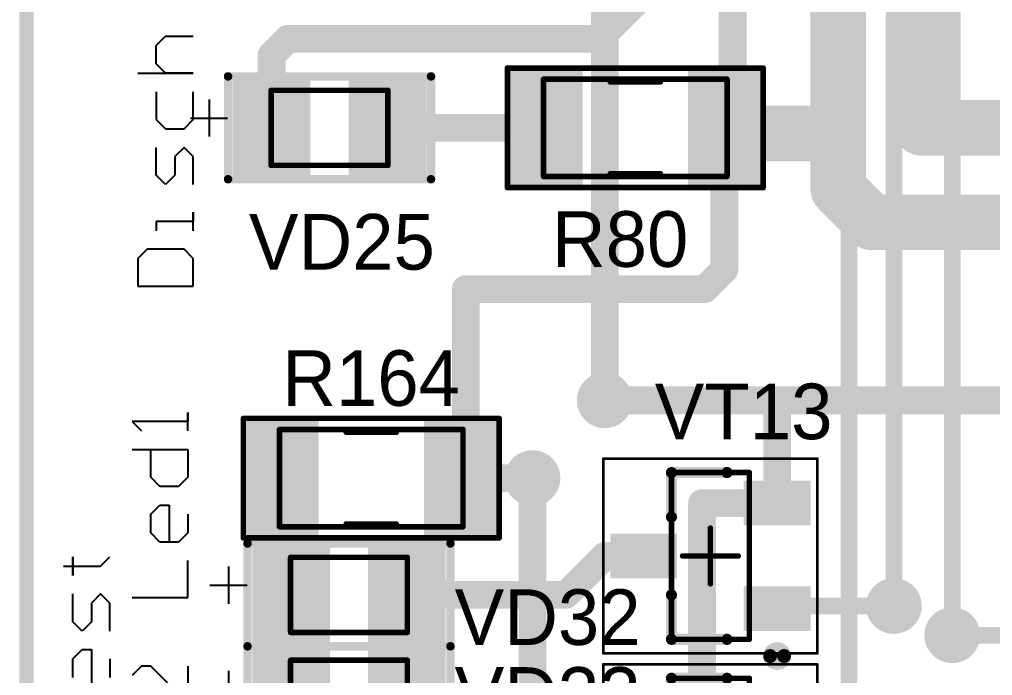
# Model space of a CAD drawing. Header units: millimetres. Extents: x 29 to 180, y 30 to 200.
# Drawn here: x 29.87 to 47.38, y 89.25 to 101.05 of the extents above; entities that cross this region are included whole.
import ezdxf

# ---------------------------------------------------------------- set-up
doc = ezdxf.new("R2010")
doc.units = ezdxf.units.MM
for name, color, linetype in [('BottomLayer', 5, 'Continuous'), ('BottomSolder', 6, 'Continuous'), ('Mechanical1', 6, 'Continuous'), ('Mechanical13', 56, 'Continuous'), ('Mechanical15', 56, 'Continuous'), ('MultiLayer', 9, 'Continuous'), ('TopLayer', 1, 'Continuous'), ('TopOverlay', 2, 'Continuous'), ('TopPaste', 8, 'Continuous'), ('TopSolder', 216, 'Continuous'), ('ViaHoleLayer', 16, 'Continuous')]:
    doc.layers.add(name, color=color, linetype=linetype)

# ---------------------------------------------------------------- blocks, each defined once
blk = doc.blocks.new('SMD_R_1206_489')
at = {"layer": 'Mechanical13', "const_width": 0.1}
for points in [[(-1.65, 0.875), (1.65, 0.875)], [(-1.65, -0.875), (-1.65, 0.875)], [(1.65, -0.875), (1.65, 0.875)], [(-1.65, -0.875), (1.65, -0.875)]]:
    blk.add_lwpolyline(points, dxfattribs=at)
at = {"layer": 'Mechanical13', "const_width": 0.05}
for points in [[(-1.675, 0.875, 1), (-1.625, 0.875, 1)], [(-1.675, 0.875, 1), (-1.625, 0.875, 1)], [(1.625, 0.875, 1), (1.675, 0.875, 1)], [(1.625, 0.875, 1), (1.675, 0.875, 1)], [(-1.675, -0.875, 1), (-1.625, -0.875, 1)], [(-1.675, -0.875, 1), (-1.625, -0.875, 1)], [(1.625, -0.875, 1), (1.675, -0.875, 1)], [(1.625, -0.875, 1), (1.675, -0.875, 1)]]:
    blk.add_lwpolyline(points, format="xyb", close=True, dxfattribs=at)
at = {"layer": 'Mechanical15', "const_width": 0.05}
for points in [[(-2.325, 1.075), (2.3, 1.075)], [(-2.325, -1.075), (-2.325, 1.075)], [(2.3, -1.075), (2.3, 1.075)], [(-2.325, -1.075), (2.3, -1.075)]]:
    blk.add_lwpolyline(points, dxfattribs=at)
at = {"layer": 'Mechanical15', "const_width": 0.025}
for points in [[(-2.337, 1.075, 1), (-2.312, 1.075, 1)], [(-2.337, 1.075, 1), (-2.312, 1.075, 1)], [(2.288, 1.075, 1), (2.312, 1.075, 1)], [(2.288, 1.075, 1), (2.312, 1.075, 1)], [(-2.337, -1.075, 1), (-2.312, -1.075, 1)], [(-2.337, -1.075, 1), (-2.312, -1.075, 1)], [(2.288, -1.075, 1), (2.312, -1.075, 1)], [(2.288, -1.075, 1), (2.312, -1.075, 1)]]:
    blk.add_lwpolyline(points, format="xyb", close=True, dxfattribs=at)
at = {"layer": 'TopLayer'}
for points in [[(-1.05, -0.925), (-1.05, 0.925), (-2.15, -0.925), (-2.15, 0.925)], [(2.15, -0.925), (2.15, 0.925), (1.05, -0.925), (1.05, 0.925)]]:
    blk.add_solid(points, dxfattribs=at)
at = {"layer": 'TopOverlay', "const_width": 0.1}
for points in [[(-2.3, 1.075), (2.3, 1.075)], [(-2.3, -1.075), (-2.3, 1.075)], [(2.3, -1.075), (2.3, 1.075)], [(-0.45, 0.825), (0.45, 0.825)], [(-0.45, -0.825), (0.45, -0.825)], [(-2.3, -1.075), (2.3, -1.075)]]:
    blk.add_lwpolyline(points, dxfattribs=at)
at = {"layer": 'TopOverlay', "const_width": 0.05}
for points in [[(-2.325, 1.075, 1), (-2.275, 1.075, 1)], [(-2.325, 1.075, 1), (-2.275, 1.075, 1)], [(2.275, 1.075, 1), (2.325, 1.075, 1)], [(2.275, 1.075, 1), (2.325, 1.075, 1)], [(-0.475, 0.825, 1), (-0.425, 0.825, 1)], [(0.425, 0.825, 1), (0.475, 0.825, 1)], [(-0.475, -0.825, 1), (-0.425, -0.825, 1)], [(0.425, -0.825, 1), (0.475, -0.825, 1)], [(-2.325, -1.075, 1), (-2.275, -1.075, 1)], [(-2.325, -1.075, 1), (-2.275, -1.075, 1)], [(2.275, -1.075, 1), (2.325, -1.075, 1)], [(2.275, -1.075, 1), (2.325, -1.075, 1)]]:
    blk.add_lwpolyline(points, format="xyb", close=True, dxfattribs=at)
at = {"layer": 'TopPaste'}
for points in [[(-1.05, -0.925), (-1.05, 0.925), (-2.15, -0.925), (-2.15, 0.925)], [(2.15, -0.925), (2.15, 0.925), (1.05, -0.925), (1.05, 0.925)]]:
    blk.add_solid(points, dxfattribs=at)
at = {"layer": 'TopSolder'}
for points in [[(-0.948, -1.027), (-0.948, 1.027), (-2.252, -1.027), (-2.252, 1.027)], [(2.252, -1.027), (2.252, 1.027), (0.948, -1.027), (0.948, 1.027)]]:
    blk.add_solid(points, dxfattribs=at)
blk = doc.blocks.new('SMD_R_1206_534')
at = {"layer": 'Mechanical13', "const_width": 0.1}
for points in [[(-1.65, 0.875), (1.65, 0.875)], [(-1.65, -0.875), (-1.65, 0.875)], [(1.65, -0.875), (1.65, 0.875)], [(-1.65, -0.875), (1.65, -0.875)]]:
    blk.add_lwpolyline(points, dxfattribs=at)
at = {"layer": 'Mechanical13', "const_width": 0.05}
for points in [[(-1.675, 0.875, 1), (-1.625, 0.875, 1)], [(-1.675, 0.875, 1), (-1.625, 0.875, 1)], [(1.625, 0.875, 1), (1.675, 0.875, 1)], [(1.625, 0.875, 1), (1.675, 0.875, 1)], [(-1.675, -0.875, 1), (-1.625, -0.875, 1)], [(-1.675, -0.875, 1), (-1.625, -0.875, 1)], [(1.625, -0.875, 1), (1.675, -0.875, 1)], [(1.625, -0.875, 1), (1.675, -0.875, 1)]]:
    blk.add_lwpolyline(points, format="xyb", close=True, dxfattribs=at)
at = {"layer": 'Mechanical15', "const_width": 0.05}
for points in [[(-2.325, 1.075), (2.3, 1.075)], [(-2.325, -1.075), (-2.325, 1.075)], [(2.3, -1.075), (2.3, 1.075)], [(-2.325, -1.075), (2.3, -1.075)]]:
    blk.add_lwpolyline(points, dxfattribs=at)
at = {"layer": 'Mechanical15', "const_width": 0.025}
for points in [[(-2.337, 1.075, 1), (-2.312, 1.075, 1)], [(-2.337, 1.075, 1), (-2.312, 1.075, 1)], [(2.288, 1.075, 1), (2.312, 1.075, 1)], [(2.288, 1.075, 1), (2.312, 1.075, 1)], [(-2.337, -1.075, 1), (-2.312, -1.075, 1)], [(-2.337, -1.075, 1), (-2.312, -1.075, 1)], [(2.288, -1.075, 1), (2.312, -1.075, 1)], [(2.288, -1.075, 1), (2.312, -1.075, 1)]]:
    blk.add_lwpolyline(points, format="xyb", close=True, dxfattribs=at)
at = {"layer": 'TopLayer'}
for points in [[(-1.05, -0.925), (-1.05, 0.925), (-2.15, -0.925), (-2.15, 0.925)], [(2.15, -0.925), (2.15, 0.925), (1.05, -0.925), (1.05, 0.925)]]:
    blk.add_solid(points, dxfattribs=at)
at = {"layer": 'TopOverlay', "const_width": 0.1}
for points in [[(-2.3, 1.075), (2.3, 1.075)], [(-2.3, -1.075), (-2.3, 1.075)], [(2.3, -1.075), (2.3, 1.075)], [(-0.45, 0.825), (0.45, 0.825)], [(-0.45, -0.825), (0.45, -0.825)], [(-2.3, -1.075), (2.3, -1.075)]]:
    blk.add_lwpolyline(points, dxfattribs=at)
at = {"layer": 'TopOverlay', "const_width": 0.05}
for points in [[(-2.325, 1.075, 1), (-2.275, 1.075, 1)], [(-2.325, 1.075, 1), (-2.275, 1.075, 1)], [(2.275, 1.075, 1), (2.325, 1.075, 1)], [(2.275, 1.075, 1), (2.325, 1.075, 1)], [(-0.475, 0.825, 1), (-0.425, 0.825, 1)], [(0.425, 0.825, 1), (0.475, 0.825, 1)], [(-0.475, -0.825, 1), (-0.425, -0.825, 1)], [(0.425, -0.825, 1), (0.475, -0.825, 1)], [(-2.325, -1.075, 1), (-2.275, -1.075, 1)], [(-2.325, -1.075, 1), (-2.275, -1.075, 1)], [(2.275, -1.075, 1), (2.325, -1.075, 1)], [(2.275, -1.075, 1), (2.325, -1.075, 1)]]:
    blk.add_lwpolyline(points, format="xyb", close=True, dxfattribs=at)
at = {"layer": 'TopPaste'}
for points in [[(-1.05, -0.925), (-1.05, 0.925), (-2.15, -0.925), (-2.15, 0.925)], [(2.15, -0.925), (2.15, 0.925), (1.05, -0.925), (1.05, 0.925)]]:
    blk.add_solid(points, dxfattribs=at)
at = {"layer": 'TopSolder'}
for points in [[(-0.948, -1.027), (-0.948, 1.027), (-2.252, -1.027), (-2.252, 1.027)], [(2.252, -1.027), (2.252, 1.027), (0.948, -1.027), (0.948, 1.027)]]:
    blk.add_solid(points, dxfattribs=at)
blk = doc.blocks.new('SMD_LED_LL_RED_546')
at = {"layer": 'Mechanical13', "const_width": 0.1}
for points in [[(-1.05, 0.675), (1.05, 0.675)], [(-1.05, -0.675), (-1.05, 0.675)], [(1.05, -0.675), (1.05, 0.675)], [(-1.05, -0.675), (1.05, -0.675)]]:
    blk.add_lwpolyline(points, dxfattribs=at)
at = {"layer": 'Mechanical13', "const_width": 0.05}
for points in [[(-1.075, 0.675, 1), (-1.025, 0.675, 1)], [(-1.075, 0.675, 1), (-1.025, 0.675, 1)], [(1.025, 0.675, 1), (1.075, 0.675, 1)], [(1.025, 0.675, 1), (1.075, 0.675, 1)], [(-1.075, -0.675, 1), (-1.025, -0.675, 1)], [(-1.075, -0.675, 1), (-1.025, -0.675, 1)], [(1.025, -0.675, 1), (1.075, -0.675, 1)], [(1.025, -0.675, 1), (1.075, -0.675, 1)]]:
    blk.add_lwpolyline(points, format="xyb", close=True, dxfattribs=at)
at = {"layer": 'TopLayer'}
for points in [[(-0.445, -0.749), (-0.445, 0.749), (-1.638, -0.749), (-1.638, 0.749)], [(1.638, -0.749), (1.638, 0.749), (0.445, -0.749), (0.445, 0.749)]]:
    blk.add_solid(points, dxfattribs=at)
at = {"layer": 'TopOverlay'}
for p, q in [((-2.167, 0.508), (-2.167, -0.158)), ((-2.5, 0.175), (-1.834, 0.175))]:
    blk.add_line(p, q, dxfattribs=at)
at = {"layer": 'TopOverlay', "const_width": 0.152}
for points in [[(-1.825, -0.925), (-1.825, 0.925)], [(-1.825, 0.925), (1.825, 0.925)], [(1.825, -0.925), (1.825, 0.925)], [(-1.825, -0.925), (1.825, -0.925)]]:
    blk.add_lwpolyline(points, dxfattribs=at)
at = {"layer": 'TopOverlay', "const_width": 0.0762}
for points in [[(-1.863, 0.925, 1), (-1.787, 0.925, 1)], [(-1.863, 0.925, 1), (-1.787, 0.925, 1)], [(1.787, 0.925, 1), (1.863, 0.925, 1)], [(1.787, 0.925, 1), (1.863, 0.925, 1)], [(-1.863, -0.925, 1), (-1.787, -0.925, 1)], [(-1.863, -0.925, 1), (-1.787, -0.925, 1)], [(1.787, -0.925, 1), (1.863, -0.925, 1)], [(1.787, -0.925, 1), (1.863, -0.925, 1)]]:
    blk.add_lwpolyline(points, format="xyb", close=True, dxfattribs=at)
at = {"layer": 'TopPaste'}
for points in [[(-0.445, -0.749), (-0.445, 0.749), (-1.638, -0.749), (-1.638, 0.749)], [(1.638, -0.749), (1.638, 0.749), (0.445, -0.749), (0.445, 0.749)]]:
    blk.add_solid(points, dxfattribs=at)
at = {"layer": 'TopSolder'}
for points in [[(-0.343, -0.851), (-0.343, 0.851), (-1.74, -0.851), (-1.74, 0.851)], [(1.74, -0.851), (1.74, 0.851), (0.343, -0.851), (0.343, 0.851)]]:
    blk.add_solid(points, dxfattribs=at)
blk = doc.blocks.new('SMD_LED_LL_GREEN_547')
at = {"layer": 'Mechanical13', "const_width": 0.1}
for points in [[(-1.05, 0.675), (1.05, 0.675)], [(-1.05, -0.675), (-1.05, 0.675)], [(1.05, -0.675), (1.05, 0.675)], [(-1.05, -0.675), (1.05, -0.675)]]:
    blk.add_lwpolyline(points, dxfattribs=at)
at = {"layer": 'Mechanical13', "const_width": 0.05}
for points in [[(-1.075, 0.675, 1), (-1.025, 0.675, 1)], [(-1.075, 0.675, 1), (-1.025, 0.675, 1)], [(1.025, 0.675, 1), (1.075, 0.675, 1)], [(1.025, 0.675, 1), (1.075, 0.675, 1)], [(-1.075, -0.675, 1), (-1.025, -0.675, 1)], [(-1.075, -0.675, 1), (-1.025, -0.675, 1)], [(1.025, -0.675, 1), (1.075, -0.675, 1)], [(1.025, -0.675, 1), (1.075, -0.675, 1)]]:
    blk.add_lwpolyline(points, format="xyb", close=True, dxfattribs=at)
at = {"layer": 'TopLayer'}
for points in [[(-0.445, -0.749), (-0.445, 0.749), (-1.638, -0.749), (-1.638, 0.749)], [(1.638, -0.749), (1.638, 0.749), (0.445, -0.749), (0.445, 0.749)]]:
    blk.add_solid(points, dxfattribs=at)
at = {"layer": 'TopOverlay'}
for p, q in [((-2.167, 0.483), (-2.167, -0.183)), ((-2.5, 0.15), (-1.834, 0.15))]:
    blk.add_line(p, q, dxfattribs=at)
at = {"layer": 'TopOverlay', "const_width": 0.152}
for points in [[(-1.825, -0.925), (-1.825, 0.925)], [(-1.825, 0.925), (1.825, 0.925)], [(1.825, -0.925), (1.825, 0.925)], [(-1.825, -0.925), (1.825, -0.925)]]:
    blk.add_lwpolyline(points, dxfattribs=at)
at = {"layer": 'TopOverlay', "const_width": 0.0762}
for points in [[(-1.863, 0.925, 1), (-1.787, 0.925, 1)], [(-1.863, 0.925, 1), (-1.787, 0.925, 1)], [(1.787, 0.925, 1), (1.863, 0.925, 1)], [(1.787, 0.925, 1), (1.863, 0.925, 1)], [(-1.863, -0.925, 1), (-1.787, -0.925, 1)], [(-1.863, -0.925, 1), (-1.787, -0.925, 1)], [(1.787, -0.925, 1), (1.863, -0.925, 1)], [(1.787, -0.925, 1), (1.863, -0.925, 1)]]:
    blk.add_lwpolyline(points, format="xyb", close=True, dxfattribs=at)
at = {"layer": 'TopPaste'}
for points in [[(-0.445, -0.749), (-0.445, 0.749), (-1.638, -0.749), (-1.638, 0.749)], [(1.638, -0.749), (1.638, 0.749), (0.445, -0.749), (0.445, 0.749)]]:
    blk.add_solid(points, dxfattribs=at)
at = {"layer": 'TopSolder'}
for points in [[(-0.343, -0.851), (-0.343, 0.851), (-1.74, -0.851), (-1.74, 0.851)], [(1.74, -0.851), (1.74, 0.851), (0.343, -0.851), (0.343, 0.851)]]:
    blk.add_solid(points, dxfattribs=at)
blk = doc.blocks.new('SMD_LED_LL_RED_566')
at = {"layer": 'Mechanical13', "const_width": 0.1}
for points in [[(1.05, 0.675), (-1.05, 0.675)], [(-1.05, 0.675), (-1.05, -0.675)], [(1.05, 0.675), (1.05, -0.675)], [(1.05, -0.675), (-1.05, -0.675)]]:
    blk.add_lwpolyline(points, dxfattribs=at)
at = {"layer": 'Mechanical13', "const_width": 0.05}
for points in [[(-1.075, 0.675, 1), (-1.025, 0.675, 1)], [(-1.075, 0.675, 1), (-1.025, 0.675, 1)], [(1.025, 0.675, 1), (1.075, 0.675, 1)], [(1.025, 0.675, 1), (1.075, 0.675, 1)], [(-1.075, -0.675, 1), (-1.025, -0.675, 1)], [(-1.075, -0.675, 1), (-1.025, -0.675, 1)], [(1.025, -0.675, 1), (1.075, -0.675, 1)], [(1.025, -0.675, 1), (1.075, -0.675, 1)]]:
    blk.add_lwpolyline(points, format="xyb", close=True, dxfattribs=at)
at = {"layer": 'TopLayer'}
for points in [[(-0.445, -0.749), (-0.445, 0.749), (-1.638, -0.749), (-1.638, 0.749)], [(1.638, -0.749), (1.638, 0.749), (0.445, -0.749), (0.445, 0.749)]]:
    blk.add_solid(points, dxfattribs=at)
at = {"layer": 'TopOverlay'}
for p, q in [((2.167, -0.508), (2.167, 0.158)), ((2.5, -0.175), (1.834, -0.175))]:
    blk.add_line(p, q, dxfattribs=at)
at = {"layer": 'TopOverlay', "const_width": 0.152}
for points in [[(-1.825, 0.925), (-1.825, -0.925)], [(1.825, 0.925), (-1.825, 0.925)], [(1.825, 0.925), (1.825, -0.925)], [(1.825, -0.925), (-1.825, -0.925)]]:
    blk.add_lwpolyline(points, dxfattribs=at)
at = {"layer": 'TopOverlay', "const_width": 0.0762}
for points in [[(-1.863, 0.925, 1), (-1.787, 0.925, 1)], [(-1.863, 0.925, 1), (-1.787, 0.925, 1)], [(1.787, 0.925, 1), (1.863, 0.925, 1)], [(1.787, 0.925, 1), (1.863, 0.925, 1)], [(-1.863, -0.925, 1), (-1.787, -0.925, 1)], [(-1.863, -0.925, 1), (-1.787, -0.925, 1)], [(1.787, -0.925, 1), (1.863, -0.925, 1)], [(1.787, -0.925, 1), (1.863, -0.925, 1)]]:
    blk.add_lwpolyline(points, format="xyb", close=True, dxfattribs=at)
at = {"layer": 'TopPaste'}
for points in [[(-0.445, -0.749), (-0.445, 0.749), (-1.638, -0.749), (-1.638, 0.749)], [(1.638, -0.749), (1.638, 0.749), (0.445, -0.749), (0.445, 0.749)]]:
    blk.add_solid(points, dxfattribs=at)
at = {"layer": 'TopSolder'}
for points in [[(-0.343, -0.851), (-0.343, 0.851), (-1.74, -0.851), (-1.74, 0.851)], [(1.74, -0.851), (1.74, 0.851), (0.343, -0.851), (0.343, 0.851)]]:
    blk.add_solid(points, dxfattribs=at)
blk = doc.blocks.new('SOT23_3_571')
at = {"layer": 'Mechanical13', "const_width": 0.1}
for points in [[(0.7, 1.5), (-0.7, 1.5)], [(-0.7, 1.5), (-0.7, -1.5)], [(0.7, 1.5), (0.7, -1.5)], [(0.7, -1.5), (-0.7, -1.5)]]:
    blk.add_lwpolyline(points, dxfattribs=at)
at = {"layer": 'Mechanical13', "const_width": 0.05}
for points in [[(-0.725, 1.5, 1), (-0.675, 1.5, 1)], [(-0.725, 1.5, 1), (-0.675, 1.5, 1)], [(0.675, 1.5, 1), (0.725, 1.5, 1)], [(0.675, 1.5, 1), (0.725, 1.5, 1)], [(-0.725, -1.5, 1), (-0.675, -1.5, 1)], [(-0.725, -1.5, 1), (-0.675, -1.5, 1)], [(0.675, -1.5, 1), (0.725, -1.5, 1)], [(0.675, -1.5, 1), (0.725, -1.5, 1)]]:
    blk.add_lwpolyline(points, format="xyb", close=True, dxfattribs=at)
at = {"layer": 'Mechanical15'}
for points, const_width in [([(1.925, 1.75), (-1.925, 1.75)], 0.05), ([(-1.925, 1.75), (-1.925, -1.75)], 0.05), ([(1.925, 1.75), (1.925, -1.75)], 0.05), ([(0, 0.5), (0, -0.5)], 0.1), ([(0.5, 0), (-0.5, 0)], 0.1), ([(1.925, -1.75), (-1.925, -1.75)], 0.05)]:
    blk.add_lwpolyline(points, dxfattribs=dict(at, const_width=const_width))
for points, const_width in [([(-1.937, 1.75, 1), (-1.913, 1.75, 1)], 0.025), ([(-1.937, 1.75, 1), (-1.913, 1.75, 1)], 0.025), ([(1.913, 1.75, 1), (1.937, 1.75, 1)], 0.025), ([(1.913, 1.75, 1), (1.937, 1.75, 1)], 0.025), ([(-0.025, 0.5, 1), (0.025, 0.5, 1)], 0.05), ([(-0.525, 0, 1), (-0.475, 0, 1)], 0.05), ([(0.475, 0, 1), (0.525, 0, 1)], 0.05), ([(-0.025, -0.5, 1), (0.025, -0.5, 1)], 0.05), ([(-1.937, -1.75, 1), (-1.913, -1.75, 1)], 0.025), ([(-1.937, -1.75, 1), (-1.913, -1.75, 1)], 0.025), ([(1.913, -1.75, 1), (1.937, -1.75, 1)], 0.025), ([(1.913, -1.75, 1), (1.937, -1.75, 1)], 0.025)]:
    blk.add_lwpolyline(points, format="xyb", close=True, dxfattribs=dict(at, const_width=const_width))
at = {"layer": 'TopLayer'}
for points in [[(-0.7, 0.65), (-0.7, 1.25), (-1.7, 0.65), (-1.7, 1.25)], [(1.7, -0.3), (1.7, 0.3), (0.7, -0.3), (0.7, 0.3)], [(-0.7, -1.25), (-0.7, -0.65), (-1.7, -1.25), (-1.7, -0.65)]]:
    blk.add_solid(points, dxfattribs=at)
at = {"layer": 'TopOverlay'}
for points, const_width in [([(-1.075, 1.8, 1), (-1.325, 1.8, 1)], 0.25), ([(-1.388, 1.8, 1), (-1.263, 1.8, 1)], 0.125), ([(-1.137, 1.8, 1), (-1.012, 1.8, 1)], 0.125), ([(-0.35, 1.5, 1), (-0.25, 1.5, 1)], 0.1), ([(0.65, 1.5, 1), (0.75, 1.5, 1)], 0.1), ([(0.65, 1.5, 1), (0.75, 1.5, 1)], 0.1), ([(0.65, 0.7, 1), (0.75, 0.7, 1)], 0.1), ([(0.65, -0.7, 1), (0.75, -0.7, 1)], 0.1), ([(-0.35, -1.5, 1), (-0.25, -1.5, 1)], 0.1), ([(0.65, -1.5, 1), (0.75, -1.5, 1)], 0.1), ([(0.65, -1.5, 1), (0.75, -1.5, 1)], 0.1)]:
    blk.add_lwpolyline(points, format="xyb", close=True, dxfattribs=dict(at, const_width=const_width))
at = {"layer": 'TopOverlay', "const_width": 0.2}
for points in [[(0.7, 1.5), (-0.3, 1.5)], [(0.7, 1.5), (0.7, 0.7)], [(0.7, -0.7), (0.7, -1.5)], [(0.7, -1.5), (-0.3, -1.5)]]:
    blk.add_lwpolyline(points, dxfattribs=at)
at = {"layer": 'TopPaste'}
for points in [[(-0.7, 0.65), (-0.7, 1.25), (-1.7, 0.65), (-1.7, 1.25)], [(1.7, -0.3), (1.7, 0.3), (0.7, -0.3), (0.7, 0.3)], [(-0.7, -1.25), (-0.7, -0.65), (-1.7, -1.25), (-1.7, -0.65)]]:
    blk.add_solid(points, dxfattribs=at)
at = {"layer": 'TopSolder'}
for points in [[(-0.598, 0.548), (-0.598, 1.352), (-1.802, 0.548), (-1.802, 1.352)], [(1.802, -0.402), (1.802, 0.402), (0.598, -0.402), (0.598, 0.402)], [(-0.598, -1.352), (-0.598, -0.548), (-1.802, -1.352), (-1.802, -0.548)]]:
    blk.add_solid(points, dxfattribs=at)
blk = doc.blocks.new('SOT23_3_580')
at = {"layer": 'Mechanical13', "const_width": 0.1}
for points in [[(0.7, 1.5), (-0.7, 1.5)], [(-0.7, 1.5), (-0.7, -1.5)], [(0.7, 1.5), (0.7, -1.5)], [(0.7, -1.5), (-0.7, -1.5)]]:
    blk.add_lwpolyline(points, dxfattribs=at)
at = {"layer": 'Mechanical13', "const_width": 0.05}
for points in [[(-0.725, 1.5, 1), (-0.675, 1.5, 1)], [(-0.725, 1.5, 1), (-0.675, 1.5, 1)], [(0.675, 1.5, 1), (0.725, 1.5, 1)], [(0.675, 1.5, 1), (0.725, 1.5, 1)], [(-0.725, -1.5, 1), (-0.675, -1.5, 1)], [(-0.725, -1.5, 1), (-0.675, -1.5, 1)], [(0.675, -1.5, 1), (0.725, -1.5, 1)], [(0.675, -1.5, 1), (0.725, -1.5, 1)]]:
    blk.add_lwpolyline(points, format="xyb", close=True, dxfattribs=at)
at = {"layer": 'Mechanical15'}
for points, const_width in [([(1.925, 1.75), (-1.925, 1.75)], 0.05), ([(-1.925, 1.75), (-1.925, -1.75)], 0.05), ([(1.925, 1.75), (1.925, -1.75)], 0.05), ([(0, 0.5), (0, -0.5)], 0.1), ([(0.5, 0), (-0.5, 0)], 0.1), ([(1.925, -1.75), (-1.925, -1.75)], 0.05)]:
    blk.add_lwpolyline(points, dxfattribs=dict(at, const_width=const_width))
for points, const_width in [([(-1.937, 1.75, 1), (-1.913, 1.75, 1)], 0.025), ([(-1.937, 1.75, 1), (-1.913, 1.75, 1)], 0.025), ([(1.913, 1.75, 1), (1.937, 1.75, 1)], 0.025), ([(1.913, 1.75, 1), (1.937, 1.75, 1)], 0.025), ([(-0.025, 0.5, 1), (0.025, 0.5, 1)], 0.05), ([(-0.525, 0, 1), (-0.475, 0, 1)], 0.05), ([(0.475, 0, 1), (0.525, 0, 1)], 0.05), ([(-0.025, -0.5, 1), (0.025, -0.5, 1)], 0.05), ([(-1.937, -1.75, 1), (-1.913, -1.75, 1)], 0.025), ([(-1.937, -1.75, 1), (-1.913, -1.75, 1)], 0.025), ([(1.913, -1.75, 1), (1.937, -1.75, 1)], 0.025), ([(1.913, -1.75, 1), (1.937, -1.75, 1)], 0.025)]:
    blk.add_lwpolyline(points, format="xyb", close=True, dxfattribs=dict(at, const_width=const_width))
at = {"layer": 'TopLayer'}
for points in [[(-0.7, 0.65), (-0.7, 1.25), (-1.7, 0.65), (-1.7, 1.25)], [(1.7, -0.3), (1.7, 0.3), (0.7, -0.3), (0.7, 0.3)], [(-0.7, -1.25), (-0.7, -0.65), (-1.7, -1.25), (-1.7, -0.65)]]:
    blk.add_solid(points, dxfattribs=at)
at = {"layer": 'TopOverlay'}
for points, const_width in [([(-1.075, 1.8, 1), (-1.325, 1.8, 1)], 0.25), ([(-1.388, 1.8, 1), (-1.263, 1.8, 1)], 0.125), ([(-1.137, 1.8, 1), (-1.012, 1.8, 1)], 0.125), ([(-0.35, 1.5, 1), (-0.25, 1.5, 1)], 0.1), ([(0.65, 1.5, 1), (0.75, 1.5, 1)], 0.1), ([(0.65, 1.5, 1), (0.75, 1.5, 1)], 0.1), ([(0.65, 0.7, 1), (0.75, 0.7, 1)], 0.1), ([(0.65, -0.7, 1), (0.75, -0.7, 1)], 0.1), ([(-0.35, -1.5, 1), (-0.25, -1.5, 1)], 0.1), ([(0.65, -1.5, 1), (0.75, -1.5, 1)], 0.1), ([(0.65, -1.5, 1), (0.75, -1.5, 1)], 0.1)]:
    blk.add_lwpolyline(points, format="xyb", close=True, dxfattribs=dict(at, const_width=const_width))
at = {"layer": 'TopOverlay', "const_width": 0.2}
for points in [[(0.7, 1.5), (-0.3, 1.5)], [(0.7, 1.5), (0.7, 0.7)], [(0.7, -0.7), (0.7, -1.5)], [(0.7, -1.5), (-0.3, -1.5)]]:
    blk.add_lwpolyline(points, dxfattribs=at)
at = {"layer": 'TopPaste'}
for points in [[(-0.7, 0.65), (-0.7, 1.25), (-1.7, 0.65), (-1.7, 1.25)], [(1.7, -0.3), (1.7, 0.3), (0.7, -0.3), (0.7, 0.3)], [(-0.7, -1.25), (-0.7, -0.65), (-1.7, -1.25), (-1.7, -0.65)]]:
    blk.add_solid(points, dxfattribs=at)
at = {"layer": 'TopSolder'}
for points in [[(-0.598, 0.548), (-0.598, 1.352), (-1.802, 0.548), (-1.802, 1.352)], [(1.802, -0.402), (1.802, 0.402), (0.598, -0.402), (0.598, 0.402)], [(-0.598, -1.352), (-0.598, -0.548), (-1.802, -1.352), (-1.802, -0.548)]]:
    blk.add_solid(points, dxfattribs=at)

msp = doc.modelspace()

# ---------------------------------------------------------------- linework, layer by layer
at = {"layer": 'BottomLayer'}
for points, const_width in [([(44.796, 86.804), (44.796, 116.696)], 0.3), ([(45.6, 90.5), (45.6, 116.2)], 0.3), ([(46.65, 89.975), (46.65, 116.15)], 0.3), ([(40.4, 94.2), (40.4, 106.3)], 0.5), ([(40.4, 94.2), (40.5, 94.3)], 0.5), ([(39.1, 86.8), (39.1, 92.8)], 0.5)]:
    msp.add_lwpolyline(points, dxfattribs=dict(at, const_width=const_width))
for points, const_width in [([(40.2, 94.2, 1), (40.6, 94.2, 1)], 0.4), ([(40.375, 94.3, 1), (40.625, 94.3, 1)], 0.25), ([(40.275, 94.2, 1), (40.525, 94.2, 1)], 0.25), ([(40.275, 94.2, 1), (40.525, 94.2, 1)], 0.25), ([(38.9, 92.8, 1), (39.3, 92.8, 1)], 0.4), ([(38.975, 92.8, 1), (39.225, 92.8, 1)], 0.25), ([(45.4, 90.5, 1), (45.8, 90.5, 1)], 0.4), ([(45.525, 90.5, 1), (45.675, 90.5, 1)], 0.15), ([(46.45, 89.975, 1), (46.85, 89.975, 1)], 0.4), ([(46.575, 89.975, 1), (46.725, 89.975, 1)], 0.15)]:
    msp.add_lwpolyline(points, format="xyb", close=True, dxfattribs=dict(at, const_width=const_width))
at = {"layer": 'BottomSolder', "const_width": 0.502}
for points in [[(40.149, 94.2, 1), (40.651, 94.2, 1)], [(38.849, 92.8, 1), (39.351, 92.8, 1)], [(45.349, 90.5, 1), (45.851, 90.5, 1)], [(46.399, 89.975, 1), (46.901, 89.975, 1)]]:
    msp.add_lwpolyline(points, format="xyb", close=True, dxfattribs=at)
at = {"layer": 'Mechanical1', "const_width": 0.254}
msp.add_lwpolyline([(30, 30), (30, 200)], dxfattribs=at)
at = {"layer": 'MultiLayer', "const_width": 0.4}
for points in [[(40.2, 94.2, 1), (40.6, 94.2, 1)], [(38.9, 92.8, 1), (39.3, 92.8, 1)], [(45.4, 90.5, 1), (45.8, 90.5, 1)], [(46.45, 89.975, 1), (46.85, 89.975, 1)]]:
    msp.add_lwpolyline(points, format="xyb", close=True, dxfattribs=at)
at = {"layer": 'TopLayer'}
for points, const_width in [([(46.004, 99.196), (46.004, 115.596)], 1), ([(44.6, 99), (44.6, 114.1)], 1), ([(42.7, 99.25), (42.7, 103.5)], 0.5), ([(40.3, 100.7), (41.7, 102.1)], 0.5), ([(34.409, 100.409), (34.7, 100.7)], 0.5), ([(34.7, 100.7), (40.3, 100.7)], 0.5), ([(34.409, 99.1), (34.409, 100.409)], 0.5), ([(46.004, 99.196), (46.1, 99.1)], 1), ([(46.1, 99.1), (51.3, 99.1)], 1), ([(42.65, 99), (44.6, 99)], 1), ([(42.55, 99.1), (42.7, 99.25)], 0.5), ([(44.6, 98), (44.6, 99)], 1), ([(36.491, 99.1), (39.35, 99.1)], 0.5), ([(42.55, 96.55), (42.55, 99.1)], 0.5), ([(44.6, 98), (45.2, 97.4)], 1), ([(45.2, 97.4), (48.1, 97.4)], 1), ([(42.2, 96.2), (42.55, 96.55)], 0.5), ([(37.9, 92.9), (37.9, 96.2)], 0.5), ([(37.9, 96.2), (42.2, 96.2)], 0.5), ([(40.4, 94.2), (43.5, 94.2)], 0.5), ([(43.5, 92.35), (43.5, 94.2)], 0.5), ([(43.5, 94.2), (51.3, 94.2)], 0.5), ([(37.8, 92.8), (37.9, 92.9)], 0.5), ([(34.6, 90.859), (34.6, 92.8)], 0.5), ([(37.8, 92.8), (39.1, 92.8)], 0.5), ([(42.15, 88.65), (42.15, 92.35)], 0.5), ([(42.15, 92.35), (43.5, 92.35)], 0.5), ([(43.5, 92.35), (43.55, 92.4)], 0.5), ([(39.7, 90.7), (40.4, 91.4)], 0.5), ([(40.4, 91.4), (41.1, 91.4)], 0.5), ([(34.6, 90.859), (34.759, 90.7)], 0.5), ([(36.841, 90.7), (39.7, 90.7)], 0.5), ([(43.5, 90.45), (43.55, 90.4)], 0.3), ([(43.55, 90.4), (43.65, 90.5)], 0.3), ([(43.65, 90.5), (45.6, 90.5)], 0.3), ([(46.65, 89.975), (52.625, 89.975)], 0.3)]:
    msp.add_lwpolyline(points, dxfattribs=dict(at, const_width=const_width))
for points, const_width in [([(34.575, 100.7, 1), (34.825, 100.7, 1)], 0.25), ([(34.575, 100.7, 1), (34.825, 100.7, 1)], 0.25), ([(40.175, 100.7, 1), (40.425, 100.7, 1)], 0.25), ([(40.175, 100.7, 1), (40.425, 100.7, 1)], 0.25), ([(34.284, 100.409, 1), (34.534, 100.409, 1)], 0.25), ([(34.284, 100.409, 1), (34.534, 100.409, 1)], 0.25), ([(45.754, 99.196, 1), (46.254, 99.196, 1)], 0.5), ([(45.754, 99.196, 1), (46.254, 99.196, 1)], 0.5), ([(45.85, 99.1, 1), (46.35, 99.1, 1)], 0.5), ([(45.85, 99.1, 1), (46.35, 99.1, 1)], 0.5), ([(42.4, 99, 1), (42.9, 99, 1)], 0.5), ([(42.575, 99.25, 1), (42.825, 99.25, 1)], 0.25), ([(42.575, 99.25, 1), (42.825, 99.25, 1)], 0.25), ([(44.35, 99, 1), (44.85, 99, 1)], 0.5), ([(44.35, 99, 1), (44.85, 99, 1)], 0.5), ([(44.35, 99, 1), (44.85, 99, 1)], 0.5), ([(34.284, 99.1, 1), (34.534, 99.1, 1)], 0.25), ([(36.366, 99.1, 1), (36.616, 99.1, 1)], 0.25), ([(39.225, 99.1, 1), (39.475, 99.1, 1)], 0.25), ([(42.425, 99.1, 1), (42.675, 99.1, 1)], 0.25), ([(42.425, 99.1, 1), (42.675, 99.1, 1)], 0.25), ([(44.35, 98, 1), (44.85, 98, 1)], 0.5), ([(44.35, 98, 1), (44.85, 98, 1)], 0.5), ([(44.95, 97.4, 1), (45.45, 97.4, 1)], 0.5), ([(44.95, 97.4, 1), (45.45, 97.4, 1)], 0.5), ([(42.425, 96.55, 1), (42.675, 96.55, 1)], 0.25), ([(42.425, 96.55, 1), (42.675, 96.55, 1)], 0.25), ([(37.775, 96.2, 1), (38.025, 96.2, 1)], 0.25), ([(37.775, 96.2, 1), (38.025, 96.2, 1)], 0.25), ([(42.075, 96.2, 1), (42.325, 96.2, 1)], 0.25), ([(42.075, 96.2, 1), (42.325, 96.2, 1)], 0.25), ([(40.2, 94.2, 1), (40.6, 94.2, 1)], 0.4), ([(40.275, 94.2, 1), (40.525, 94.2, 1)], 0.25), ([(43.375, 94.2, 1), (43.625, 94.2, 1)], 0.25), ([(43.375, 94.2, 1), (43.625, 94.2, 1)], 0.25), ([(43.375, 94.2, 1), (43.625, 94.2, 1)], 0.25), ([(37.775, 92.9, 1), (38.025, 92.9, 1)], 0.25), ([(37.775, 92.9, 1), (38.025, 92.9, 1)], 0.25), ([(38.9, 92.8, 1), (39.3, 92.8, 1)], 0.4), ([(34.475, 92.8, 1), (34.725, 92.8, 1)], 0.25), ([(37.675, 92.8, 1), (37.925, 92.8, 1)], 0.25), ([(37.675, 92.8, 1), (37.925, 92.8, 1)], 0.25), ([(38.975, 92.8, 1), (39.225, 92.8, 1)], 0.25), ([(42.025, 92.35, 1), (42.275, 92.35, 1)], 0.25), ([(42.025, 92.35, 1), (42.275, 92.35, 1)], 0.25), ([(43.375, 92.35, 1), (43.625, 92.35, 1)], 0.25), ([(43.375, 92.35, 1), (43.625, 92.35, 1)], 0.25), ([(43.375, 92.35, 1), (43.625, 92.35, 1)], 0.25), ([(43.425, 92.4, 1), (43.675, 92.4, 1)], 0.25), ([(40.275, 91.4, 1), (40.525, 91.4, 1)], 0.25), ([(40.275, 91.4, 1), (40.525, 91.4, 1)], 0.25), ([(40.975, 91.4, 1), (41.225, 91.4, 1)], 0.25), ([(34.475, 90.859, 1), (34.725, 90.859, 1)], 0.25), ([(34.475, 90.859, 1), (34.725, 90.859, 1)], 0.25), ([(34.634, 90.7, 1), (34.884, 90.7, 1)], 0.25), ([(36.716, 90.7, 1), (36.966, 90.7, 1)], 0.25), ([(39.575, 90.7, 1), (39.825, 90.7, 1)], 0.25), ([(39.575, 90.7, 1), (39.825, 90.7, 1)], 0.25), ([(45.4, 90.5, 1), (45.8, 90.5, 1)], 0.4), ([(43.425, 90.45, 1), (43.575, 90.45, 1)], 0.15), ([(43.475, 90.4, 1), (43.625, 90.4, 1)], 0.15), ([(43.475, 90.4, 1), (43.625, 90.4, 1)], 0.15), ([(43.575, 90.5, 1), (43.725, 90.5, 1)], 0.15), ([(43.575, 90.5, 1), (43.725, 90.5, 1)], 0.15), ([(45.525, 90.5, 1), (45.675, 90.5, 1)], 0.15), ([(46.45, 89.975, 1), (46.85, 89.975, 1)], 0.4), ([(46.575, 89.975, 1), (46.725, 89.975, 1)], 0.15)]:
    msp.add_lwpolyline(points, format="xyb", close=True, dxfattribs=dict(at, const_width=const_width))
at = {"layer": 'TopOverlay'}
for p, q in [((32.334, 100.582), (32.5, 100.749)), ((32.5, 100.749), (33, 100.749)), ((32.334, 100.249), (32.334, 100.582)), ((32.5, 100.082), (32.334, 100.249)), ((32, 100.082), (33, 100.082)), ((33, 100.082), (32.5, 100.082)), ((32.334, 99.749), (32.334, 99.249)), ((33, 99.249), (33, 99.749)), ((32.334, 99.249), (32.5, 99.082)), ((32.833, 99.082), (33, 99.249)), ((32.5, 99.082), (32.833, 99.082)), ((32.334, 98.249), (32.334, 98.749)), ((32.833, 98.749), (32.667, 98.583)), ((33, 98.583), (32.833, 98.749)), ((32.667, 98.583), (32.667, 98.249)), ((33, 98.083), (33, 98.583)), ((32.5, 98.083), (32.334, 98.249)), ((32.667, 98.249), (32.5, 98.083)), ((33, 97.25), (33, 97.583)), ((33, 97.583), (33, 97.416)), ((33, 97.416), (32.334, 97.416)), ((32.334, 97.416), (32.334, 97.25)), ((32.167, 96.916), (32, 96.75)), ((32.833, 96.916), (32.167, 96.916)), ((33, 96.75), (32.833, 96.916)), ((32, 96.75), (32, 96.25)), ((33, 96.25), (33, 96.75)), ((32, 96.25), (33, 96.25)), ((32.9, 93.816), (31.9, 93.816)), ((31.9, 93.816), (32.067, 93.649)), ((32.9, 93.649), (32.9, 93.982)), ((32.9, 93.982), (32.9, 93.816)), ((31.9, 93.316), (32.9, 93.316)), ((32.234, 92.816), (32.234, 93.316)), ((32.9, 93.316), (32.9, 92.816)), ((32.4, 92.649), (32.234, 92.816)), ((32.9, 92.816), (32.733, 92.649)), ((32.733, 92.649), (32.4, 92.649)), ((32.234, 92.15), (32.4, 92.316)), ((32.4, 92.316), (32.567, 92.316)), ((32.567, 92.316), (32.567, 91.65)), ((32.234, 91.816), (32.234, 92.15)), ((32.9, 92.15), (32.9, 91.816)), ((32.4, 91.65), (32.234, 91.816)), ((32.9, 91.816), (32.733, 91.65)), ((32.733, 91.65), (32.4, 91.65)), ((30.834, 91.049), (30.834, 91.382)), ((30.834, 91.382), (30.834, 91.216)), ((31.333, 91.216), (31.5, 91.382)), ((30.667, 91.216), (30.834, 91.216)), ((30.834, 91.216), (30.834, 91.049)), ((30.834, 91.216), (31.333, 91.216)), ((32.9, 90.65), (32.9, 91.316)), ((30.834, 90.216), (30.834, 90.716)), ((31.333, 90.716), (31.167, 90.549)), ((31.5, 90.549), (31.333, 90.716)), ((31.167, 90.549), (31.167, 90.216)), ((31.5, 90.049), (31.5, 90.549)), ((31.9, 90.65), (32.9, 90.65)), ((31, 90.049), (30.834, 90.216)), ((31.167, 90.216), (31, 90.049)), ((30.834, 89.55), (31, 89.716)), ((31, 89.716), (31.167, 89.716)), ((31.167, 89.716), (31.167, 89.05)), ((30.834, 89.216), (30.834, 89.55)), ((31.5, 89.55), (31.5, 89.216)), ((32.067, 89.415), (31.9, 89.249)), ((32.234, 89.415), (32.067, 89.415)), ((32.9, 88.749), (32.234, 89.415)), ((32.9, 89.415), (32.9, 88.749))]:
    msp.add_line(p, q, dxfattribs=at)
at = {"layer": 'TopSolder', "const_width": 0.502}
for points in [[(40.149, 94.2, 1), (40.651, 94.2, 1)], [(38.849, 92.8, 1), (39.351, 92.8, 1)], [(45.349, 90.5, 1), (45.851, 90.5, 1)], [(46.399, 89.975, 1), (46.901, 89.975, 1)]]:
    msp.add_lwpolyline(points, format="xyb", close=True, dxfattribs=at)
at = {"layer": 'ViaHoleLayer', "const_width": 0.25}
for points in [[(40.275, 94.2, 1), (40.525, 94.2, 1)], [(38.975, 92.8, 1), (39.225, 92.8, 1)], [(45.475, 90.5, 1), (45.725, 90.5, 1)], [(46.525, 89.975, 1), (46.775, 89.975, 1)]]:
    msp.add_lwpolyline(points, format="xyb", close=True, dxfattribs=at)

# ---------------------------------------------------------------- block references
for name, p, rotation in [('SMD_R_1206_489', (40.95, 99.1), 360), ('SMD_LED_LL_RED_566', (35.45, 99.1), 180), ('SMD_R_1206_534', (36.2, 92.8), 360), ('SOT23_3_571', (42.3, 91.4), 180), ('SMD_LED_LL_RED_546', (35.8, 90.7), 360), ('SMD_LED_LL_GREEN_547', (35.8, 88.85), 360), ('SOT23_3_580', (42.3, 87.7), 180)]:
    msp.add_blockref(name, p, dxfattribs=dict(rotation=rotation))

# ---------------------------------------------------------------- texts
at = {"layer": 'TopOverlay'}
for s, p in [('VD25', (34, 96.55)), ('R80', (39.45, 96.6)), ('R164', (34.6, 94.1)), ('VT13', (41.3, 93.5)), ('VD32', (37.7, 89.8)), ('VD33', (37.7, 88.4))]:
    msp.add_text(s, height=1, dxfattribs=at).set_placement(p)

doc.saveas('drawing.dxf')
